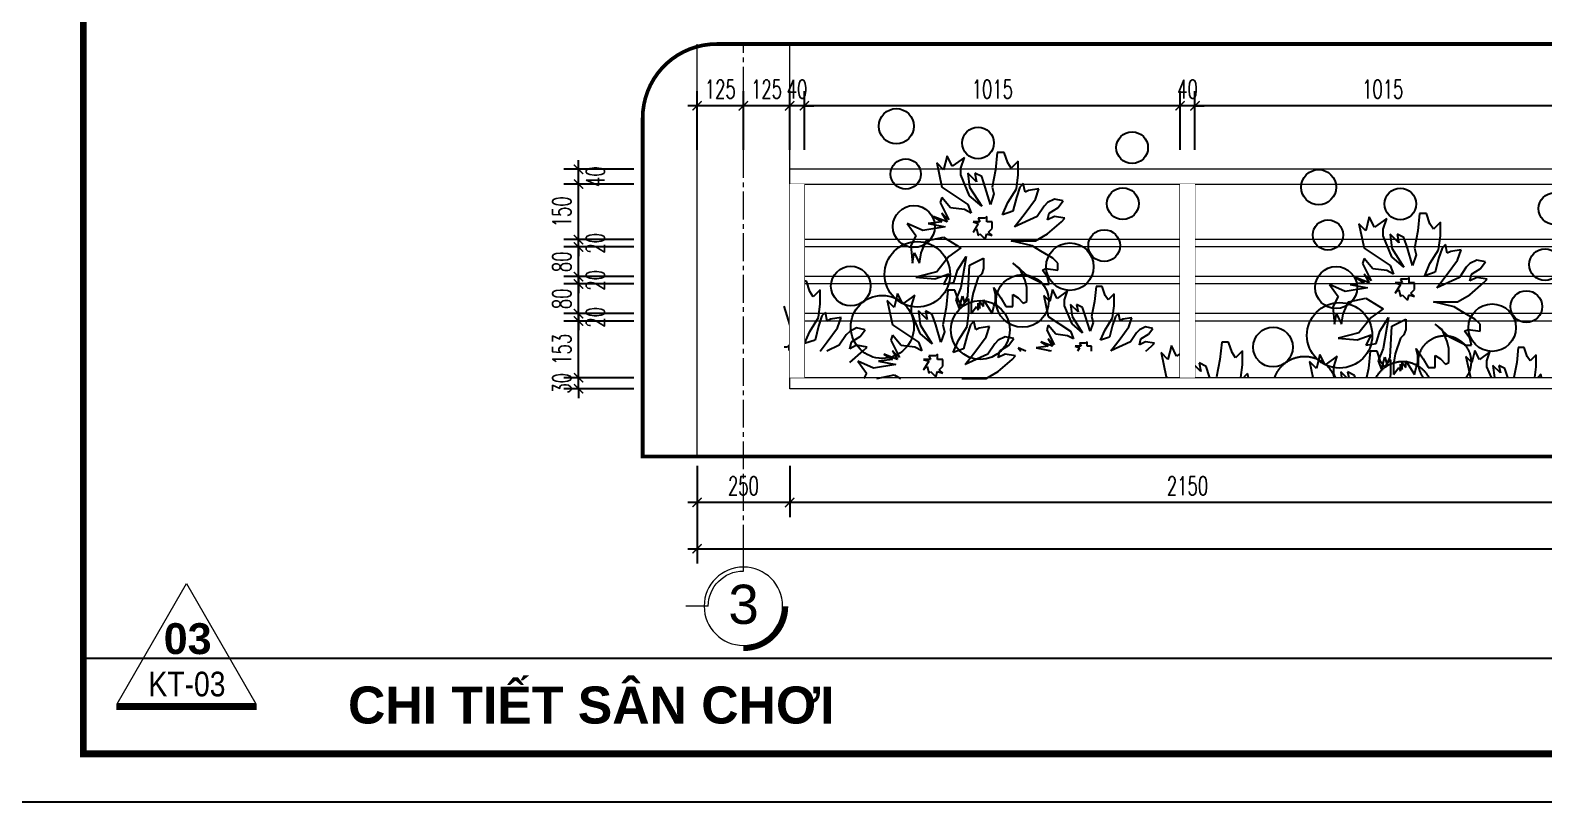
# Model space of a CAD drawing. Header units: millimetres. Extents: x -229618 to 2906, y -178063 to 96806.
# Drawn here: x -84284 to -80194, y -56426 to -54341 of the extents above; entities that cross this region are included whole.
import ezdxf
from ezdxf.enums import TextEntityAlignment as Align
from ezdxf.xclip import XClip

# ---------------------------------------------------------------- set-up
doc = ezdxf.new("R2010")
doc.units = ezdxf.units.MM
doc.header["$LTSCALE"] = 200
doc.header["$MEASUREMENT"] = 0
doc.header["$XCLIPFRAME"] = 0
doc.set_wipeout_variables(frame=1)
doc.header["$PDMODE"] = 3
doc.header["$PDSIZE"] = 50
doc.linetypes.add('CENTER2', pattern=[1.125, 0.75, -0.125, 0.125, -0.125])
doc.linetypes.add('DASHED2', pattern=[0.375, 0.25, -0.125])
doc.layers.get('0').update_dxf_attribs({"color": 95, "linetype": 'CONTINUOUS'})
doc.layers.get('DEFPOINTS').update_dxf_attribs({"linetype": 'CONTINUOUS'})
for name, color, linetype in [('CUA', 145, 'CONTINUOUS'), ('DIM', 251, 'CONTINUOUS'), ('KHUNGTEN', 7, 'CONTINUOUS'), ('NOITHAT', 99, 'CONTINUOUS'), ('TEXT', 33, 'CONTINUOUS')]:
    doc.layers.add(name, color=color, linetype=linetype)
for name, color, linetype, lineweight in [('hatch', 250, 'CONTINUOUS', 5), ('khuat', 8, 'DASHED2', 15), ('nho', 252, 'CONTINUOUS', 15), ('thay', 7, 'CONTINUOUS', 18), ('tim', 18, 'CENTER2', 9)]:
    doc.layers.add(name, color=color, linetype=linetype, lineweight=lineweight)
doc.layers.add('in', color=203, linetype='CONTINUOUS', lineweight=5, plot=False)
doc.styles.add('Aria H B iso', font='Vharialb_0.ttf')
doc.styles.add('Aria H iso', font='Vharial_0.ttf')
doc.styles.add('Arial N   H iso', font='Vharialn_0.ttf')
doc.styles.add('Scale', font='vnsimli.shx', dxfattribs={"width": 0.65, "bigfont": 'bigfont.shx'})
doc.dimstyles.new('Scale', dxfattribs={"dimscale": 75, "dimtxt": 2, "dimasz": 1, "dimexe": 1.6, "dimexo": 0, "dimgap": 0.8, "dimtad": 1, "dimdec": 0, "dimzin": 0, "dimdsep": 46, "dimtxsty": 'Scale', "dimblk": 'ARCHTICK', "dimcen": 0.1, "dimdle": 1, "dimclrd": 256, "dimclre": 256, "dimclrt": 3, "dimadec": 0, "dimazin": 0, "dimtfac": 1, "dimtdec": 0, "dimtix": 1, "dimtmove": 2, "dimatfit": 3, "dimldrblk": 'ARCHTICK', "dimfxl": 0, "dimtolj": 1, "dimtzin": 0, "dimarcsym": 0})

# ---------------------------------------------------------------- blocks, each defined once
blk = doc.blocks.new('KhungA3')
at = {"layer": 'DEFPOINTS', "color": 8}
blk.add_lwpolyline([(-3.74, 3.81), (416.31, 3.81), (416.31, 300.81), (-3.74, 300.81)], close=True, dxfattribs=at)
at = {"layer": 'KHUNGTEN', "color": 4, "const_width": 0.724}
blk.add_lwpolyline([(7.54, 8.99), (411.13, 8.99), (411.13, 295.64), (7.54, 295.64)], close=True, dxfattribs=at)
blk = doc.blocks.new('ct')
at = {"layer": 'thay', "ltscale": 600}
blk.add_line((8891, 0), (-8891, 0), dxfattribs=at)
blk.add_lwpolyline([(0, 15400), (14294, -9358), (-14294, -9358)], close=True, dxfattribs=at)
at = {"layer": 'thay', "color": 1, "ltscale": 600, "const_width": 1270}
blk.add_lwpolyline([(-14464, -9993), (14464, -9993)], dxfattribs=at)
at = {"layer": 'TEXT'}
for tag, height, style, p in [('01', 6350, 'Aria H B iso', (238, 862)), ('KT-00', 5080, 'Arial N   H iso', (96, -7856))]:
    blk.add_attdef(tag, text='', height=height, dxfattribs=dict(at, style=style)).set_placement(p, align=Align.CENTER)
blk = doc.blocks.new('lohoa')
at = {"layer": 'NOITHAT'}
for p, q in [((-7.7, 474.1), (-10, 450.7)), ((1.7, 474.1), (-7.7, 474.1)), ((6.4, 460), (1.7, 474.1)), ((-89.6, 460), (-82.6, 427.3)), ((-80.2, 450.7), (-89.6, 460)), ((-75.6, 469.4), (-80.2, 450.7)), ((-68.5, 455.4), (-75.6, 469.4)), ((-52.1, 467.1), (-68.5, 455.4)), ((-56.8, 453), (-52.1, 467.1)), ((-56.8, 443.6), (-56.8, 453)), ((-10, 450.7), (-14.7, 427.3)), ((11.1, 453), (6.4, 460)), ((20.4, 462.4), (11.1, 453)), ((20.4, 443.6), (20.4, 462.4)), ((-45.1, 415.6), (-56.8, 443.6)), ((-47.5, 446), (-45.1, 427.3)), ((-35.8, 434.3), (-47.5, 446)), ((-38.1, 446), (-35.8, 434.3)), ((-28.7, 441.3), (-38.1, 446)), ((-24.1, 427.3), (-28.7, 441.3)), ((18.1, 424.9), (20.4, 443.6)), ((27.4, 431.9), (22.8, 427.3)), ((29.8, 420.2), (27.4, 431.9)), ((-82.6, 413.2), (-84.9, 406.2)), ((-82.6, 427.3), (-47.5, 403.9)), ((-70.9, 399.2), (-82.6, 413.2)), ((-45.1, 427.3), (-28.7, 401.5)), ((-28.7, 401.5), (-45.1, 415.6)), ((-17, 403.9), (-24.1, 427.3)), ((-12.3, 417.9), (-17, 403.9)), ((-14.7, 427.3), (-12.3, 417.9)), ((6.4, 406.2), (18.1, 424.9)), ((18.1, 413.2), (13.4, 394.5)), ((22.8, 427.3), (18.1, 413.2)), ((34.5, 422.6), (29.8, 420.2)), ((29.8, 392.2), (43.8, 410.9)), ((48.5, 424.9), (34.5, 422.6)), ((43.8, 410.9), (48.5, 424.9)), ((69.6, 410.9), (60.2, 406.2)), ((81.3, 408.5), (69.6, 410.9)), ((-84.9, 406.2), (-73.2, 382.8)), ((-82.6, 392.2), (-75.6, 380.4)), ((-73.2, 382.8), (-82.6, 392.2)), ((-52.1, 396.8), (-70.9, 399.2)), ((-42.8, 392.2), (-52.1, 396.8)), ((-47.5, 403.9), (-42.8, 392.2)), ((-0.6, 389.8), (6.4, 406.2)), ((13.4, 394.5), (-0.6, 389.8)), ((15.7, 373.4), (29.8, 392.2)), ((55.5, 401.5), (46.2, 387.5)), ((60.2, 406.2), (55.5, 401.5)), ((60.2, 382.8), (62.6, 392.2)), ((62.6, 392.2), (74.3, 399.2)), ((74.3, 399.2), (81.3, 408.5)), ((-129.4, 378.1), (-117.7, 361.7)), ((-108.3, 368.7), (-129.4, 378.1)), ((-77.9, 373.4), (-108.3, 368.7)), ((-82.6, 380.4), (-101.3, 378.1)), ((-101.3, 378.1), (-77.9, 373.4)), ((-94.3, 387.5), (-82.6, 380.4)), ((-75.6, 380.4), (-94.3, 387.5)), ((-40.4, 380.4), (-33.4, 378.1)), ((-31.1, 380.4), (-40.4, 380.4)), ((-33.4, 378.1), (-40.4, 366.4)), ((-40.4, 366.4), (-35.8, 371.1)), ((-35.8, 371.1), (-33.4, 361.7)), ((-33.4, 385.1), (-31.1, 380.4)), ((-24.1, 385.1), (-33.4, 385.1)), ((-21.7, 387.5), (-24.1, 385.1)), ((-21.7, 380.4), (-21.7, 387.5)), ((-14.7, 380.4), (-21.7, 380.4)), ((-19.4, 366.4), (-14.7, 371.1)), ((-14.7, 371.1), (-14.7, 380.4)), ((46.2, 387.5), (15.7, 373.4)), ((69.6, 387.5), (60.2, 382.8)), ((60.2, 364.1), (78.9, 380.4)), ((83.6, 385.1), (69.6, 387.5)), ((78.9, 380.4), (83.6, 385.1)), ((-117.7, 361.7), (-124.7, 347.7)), ((-124.7, 347.7), (-122.4, 324.3)), ((-110.7, 338.3), (-103.6, 354.7)), ((-103.6, 354.7), (-80.2, 359.4)), ((-80.2, 359.4), (-56.8, 345.3)), ((-33.4, 361.7), (-31.1, 364.1)), ((-31.1, 364.1), (-24.1, 357)), ((-24.1, 357), (-21.7, 364.1)), ((-21.7, 364.1), (-14.7, 361.7)), ((-14.7, 361.7), (-19.4, 366.4)), ((11.1, 354.7), (22.8, 354.7)), ((39.2, 347.7), (11.1, 354.7)), ((22.8, 354.7), (43.8, 354.7)), ((50.9, 340.7), (39.2, 347.7)), ((43.8, 354.7), (60.2, 364.1)), ((-122.4, 324.3), (-120, 338.3)), ((-120, 338.3), (-113, 324.3)), ((-113, 324.3), (-110.7, 338.3)), ((-73.2, 333.6), (-89.6, 312.6)), ((-56.8, 345.3), (-73.2, 333.6)), ((-61.5, 314.9), (-49.8, 333.6)), ((-49.8, 333.6), (-56.8, 291.5)), ((-45.1, 321.9), (-26.4, 331.3)), ((-26.4, 331.3), (-26.4, 317.2)), ((67.2, 331.3), (50.9, 340.7)), ((74.3, 324.3), (67.2, 331.3)), ((-89.6, 312.6), (-117.7, 305.5)), ((-91.9, 303.2), (-73.2, 310.2)), ((-73.2, 310.2), (-80.2, 296.2)), ((-66.2, 298.5), (-61.5, 314.9)), ((-47.5, 279.8), (-45.1, 321.9)), ((-28.7, 310.2), (-33.4, 305.5)), ((-26.4, 317.2), (-28.7, 310.2)), ((13.4, 324.3), (32.1, 307.9)), ((22.8, 317.2), (13.4, 324.3)), ((29.8, 300.9), (22.8, 317.2)), ((32.1, 307.9), (55.5, 296.2)), ((53.2, 314.9), (57.9, 317.2)), ((60.2, 305.5), (53.2, 314.9)), ((57.9, 317.2), (74.3, 314.9)), ((74.3, 314.9), (74.3, 324.3)), ((-342.9, 295.4), (-347.6, 276.7)), ((-335.9, 281.4), (-342.9, 295.4)), ((-319.5, 293.1), (-335.9, 281.4)), ((-324.2, 279), (-319.5, 293.1)), ((-275, 300.1), (-277.3, 276.7)), ((-265.6, 300.1), (-275, 300.1)), ((-261, 286.1), (-265.6, 300.1)), ((-246.9, 288.4), (-256.3, 279)), ((-246.9, 269.7), (-246.9, 288.4)), ((-117.7, 305.5), (-91.9, 303.2)), ((-80.2, 296.2), (-66.2, 298.5)), ((-74.4, 288.1), (-76.7, 264.7)), ((-65, 288.1), (-74.4, 288.1)), ((-60.3, 274.1), (-65, 288.1)), ((-56.8, 291.5), (-63.8, 275.1)), ((-33.4, 305.5), (-40.4, 284.5)), ((-12.3, 291.5), (-3, 277.4)), ((-10, 282.1), (-12.3, 291.5)), ((32.1, 291.5), (29.8, 300.9)), ((32.1, 272.8), (32.1, 291.5)), ((55.5, 296.2), (62.6, 296.2)), ((62.6, 296.2), (60.2, 305.5)), ((67.1, 289), (63.1, 272.8)), ((73.2, 276.9), (67.1, 289)), ((87.3, 287), (73.2, 276.9)), ((83.3, 274.8), (87.3, 287)), ((125.7, 293), (123.7, 272.8)), ((133.8, 293), (125.7, 293)), ((137.9, 280.9), (133.8, 293)), ((-356.9, 286.1), (-349.9, 253.3)), ((-347.6, 276.7), (-356.9, 286.1)), ((-324.2, 269.7), (-324.2, 279)), ((-312.5, 241.6), (-324.2, 269.7)), ((-314.8, 272), (-312.5, 253.3)), ((-303.1, 260.3), (-314.8, 272)), ((-305.4, 272), (-303.1, 260.3)), ((-296.1, 267.3), (-305.4, 272)), ((-291.4, 253.3), (-296.1, 267.3)), ((-277.3, 276.7), (-282, 253.3)), ((-256.3, 279), (-261, 286.1)), ((-249.3, 250.9), (-246.9, 269.7)), ((-156.3, 274.1), (-149.3, 241.3)), ((-147, 264.7), (-156.3, 274.1)), ((-142.3, 283.4), (-147, 264.7)), ((-135.3, 269.4), (-142.3, 283.4)), ((-118.9, 281.1), (-135.3, 269.4)), ((-123.6, 267), (-118.9, 281.1)), ((-123.6, 257.7), (-123.6, 267)), ((-63.8, 275.1), (-59.2, 263.4)), ((-55.7, 267), (-60.3, 274.1)), ((-59.2, 263.4), (-54.5, 279.8)), ((-46.3, 276.4), (-55.7, 267)), ((-54.5, 279.8), (-52.1, 270.4)), ((-52.1, 270.4), (-47.5, 279.8)), ((-46.3, 257.7), (-46.3, 276.4)), ((-40.4, 284.5), (-42.8, 270.4)), ((-42.8, 270.4), (-42.8, 256.4)), ((-33.4, 270.4), (-31.1, 263.4)), ((-33.4, 261.1), (-33.4, 270.4)), ((-31.1, 272.8), (-26.4, 265.7)), ((-31.1, 263.4), (-31.1, 272.8)), ((-26.4, 275.1), (-14.7, 256.4)), ((-26.4, 265.7), (-26.4, 275.1)), ((-12.3, 265.7), (-10, 272.8)), ((-10, 272.8), (-10, 282.1)), ((-3, 277.4), (4, 265.7)), ((13.4, 282.1), (20.4, 277.4)), ((13.4, 268.1), (13.4, 282.1)), ((13.4, 265.7), (13.4, 268.1)), ((20.4, 277.4), (27.4, 270.4)), ((27.4, 270.4), (32.1, 272.8)), ((55, 280.9), (61.1, 252.6)), ((63.1, 272.8), (55, 280.9)), ((83.3, 266.8), (83.3, 274.8)), ((93.4, 242.5), (83.3, 266.8)), ((91.4, 268.8), (93.4, 252.6)), ((101.5, 258.7), (91.4, 268.8)), ((99.5, 268.8), (101.5, 258.7)), ((107.6, 264.7), (99.5, 268.8)), ((123.7, 272.8), (119.7, 252.6)), ((141.9, 274.8), (137.9, 280.9)), ((150, 282.9), (141.9, 274.8)), ((148, 250.6), (150, 266.8)), ((150, 266.8), (150, 282.9)), ((-349.9, 253.3), (-314.8, 229.9)), ((-312.5, 253.3), (-296.1, 227.5)), ((-284.4, 229.9), (-291.4, 253.3)), ((-282, 253.3), (-279.7, 243.9)), ((-261, 232.2), (-249.3, 250.9)), ((-244.6, 253.3), (-249.3, 239.2)), ((-239.9, 258), (-244.6, 253.3)), ((-237.5, 246.3), (-239.9, 258)), ((-232.9, 248.6), (-237.5, 246.3)), ((-218.8, 250.9), (-232.9, 248.6)), ((-223.5, 236.9), (-218.8, 250.9)), ((-111.8, 229.6), (-123.6, 257.7)), ((-114.2, 260), (-111.8, 241.3)), ((-102.5, 248.3), (-114.2, 260)), ((-104.8, 260), (-102.5, 248.3)), ((-95.5, 255.3), (-104.8, 260)), ((-90.8, 241.3), (-95.5, 255.3)), ((-76.7, 264.7), (-81.4, 241.3)), ((-48.6, 239), (-46.3, 257.7)), ((-39.3, 246), (-44, 241.3)), ((-42.8, 256.4), (-35.8, 265.7)), ((-36.9, 234.3), (-39.3, 246)), ((-35.8, 265.7), (-33.4, 261.1)), ((-14.7, 256.4), (-12.3, 265.7)), ((4, 265.7), (13.4, 265.7)), ((61.1, 252.6), (91.4, 232.4)), ((93.4, 252.6), (107.6, 230.4)), ((111.6, 252.6), (107.6, 264.7)), ((117.7, 232.4), (111.6, 252.6)), ((119.7, 252.6), (121.7, 244.5)), ((137.9, 234.4), (148, 250.6)), ((152, 252.6), (148, 240.5)), ((156.1, 256.7), (152, 252.6)), ((158.1, 246.5), (156.1, 256.7)), ((162.1, 248.6), (158.1, 246.5)), ((174.2, 250.6), (162.1, 248.6)), ((170.2, 238.5), (174.2, 250.6)), ((-349.9, 239.2), (-352.3, 232.2)), ((-352.3, 232.2), (-340.5, 208.8)), ((-338.2, 225.2), (-349.9, 239.2)), ((-319.5, 222.8), (-338.2, 225.2)), ((-314.8, 229.9), (-310.1, 218.2)), ((-296.1, 227.5), (-312.5, 241.6)), ((-279.7, 243.9), (-284.4, 229.9)), ((-268, 215.8), (-261, 232.2)), ((-249.3, 239.2), (-253.9, 220.5)), ((-237.5, 218.2), (-223.5, 236.9)), ((-211.8, 227.5), (-221.2, 213.5)), ((-207.1, 232.2), (-211.8, 227.5)), ((-197.8, 236.9), (-207.1, 232.2)), ((-204.8, 218.2), (-193.1, 225.2)), ((-186, 234.6), (-197.8, 236.9)), ((-193.1, 225.2), (-186, 234.6)), ((-149.3, 227.2), (-151.6, 220.2)), ((-149.3, 241.3), (-114.2, 217.9)), ((-137.6, 213.2), (-149.3, 227.2)), ((-111.8, 241.3), (-95.5, 215.5)), ((-95.5, 215.5), (-111.8, 229.6)), ((-83.8, 217.9), (-90.8, 241.3)), ((-79.1, 231.9), (-83.8, 217.9)), ((-81.4, 241.3), (-79.1, 231.9)), ((-60.3, 220.2), (-48.6, 239)), ((-48.6, 227.2), (-53.3, 208.5)), ((-44, 241.3), (-48.6, 227.2)), ((-32.3, 236.6), (-36.9, 234.3)), ((-18.2, 239), (-32.3, 236.6)), ((-22.9, 224.9), (-18.2, 239)), ((61.1, 240.5), (59.1, 234.4)), ((59.1, 234.4), (69.2, 214.2)), ((71.2, 228.4), (61.1, 240.5)), ((87.3, 226.3), (71.2, 228.4)), ((95.4, 222.3), (87.3, 226.3)), ((91.4, 232.4), (95.4, 222.3)), ((107.6, 230.4), (93.4, 242.5)), ((121.7, 244.5), (117.7, 232.4)), ((131.8, 220.3), (137.9, 234.4)), ((148, 240.5), (143.9, 224.3)), ((158.1, 222.3), (170.2, 238.5)), ((180.3, 230.4), (172.2, 218.3)), ((184.3, 234.4), (180.3, 230.4)), ((192.4, 238.5), (184.3, 234.4)), ((186.4, 222.3), (196.5, 228.4)), ((202.5, 236.4), (192.4, 238.5)), ((196.5, 228.4), (202.5, 236.4)), ((-361.6, 213.5), (-349.9, 206.5)), ((-342.9, 206.5), (-361.6, 213.5)), ((-349.9, 206.5), (-356.3, 205.7)), ((-349.9, 218.2), (-342.9, 206.5)), ((-340.5, 208.8), (-349.9, 218.2)), ((-310.1, 218.2), (-319.5, 222.8)), ((-307.8, 206.5), (-305.4, 205.7)), ((-298.4, 206.5), (-307.8, 206.5)), ((-300.8, 211.1), (-298.4, 206.5)), ((-291.4, 211.1), (-300.8, 211.1)), ((-289, 213.5), (-291.4, 211.1)), ((-289, 206.5), (-289, 213.5)), ((-282, 206.5), (-289, 206.5)), ((-282, 205.7), (-282, 206.5)), ((-253.9, 220.5), (-268, 215.8)), ((-246.9, 205.7), (-237.5, 218.2)), ((-221.2, 213.5), (-238.1, 205.7)), ((-207.1, 208.8), (-204.8, 218.2)), ((-197.8, 213.5), (-207.1, 208.8)), ((-207.1, 190.1), (-188.4, 206.5)), ((-183.7, 211.1), (-197.8, 213.5)), ((-188.4, 206.5), (-183.7, 211.1)), ((-151.6, 220.2), (-139.9, 196.8)), ((-149.3, 206.2), (-142.3, 194.5)), ((-139.9, 196.8), (-149.3, 206.2)), ((-118.9, 210.9), (-137.6, 213.2)), ((-109.5, 206.2), (-118.9, 210.9)), ((-114.2, 217.9), (-109.5, 206.2)), ((-67.4, 203.8), (-60.3, 220.2)), ((-53.3, 208.5), (-67.4, 203.8)), ((-51, 187.5), (-36.9, 206.2)), ((-36.9, 206.2), (-22.9, 224.9)), ((-11.2, 215.5), (-20.6, 201.5)), ((-6.5, 220.2), (-11.2, 215.5)), ((2.9, 224.9), (-6.5, 220.2)), ((-6.5, 196.8), (-4.2, 206.2)), ((-4.2, 206.2), (7.5, 213.2)), ((14.6, 222.6), (2.9, 224.9)), ((7.5, 213.2), (14.6, 222.6)), ((20.7, 210.2), (23.9, 205.7)), ((30.8, 205.7), (20.7, 210.2)), ((61.1, 212.2), (44.9, 210.2)), ((44.9, 210.2), (65.1, 206.1)), ((51, 218.3), (61.1, 212.2)), ((67.1, 212.2), (51, 218.3)), ((61.1, 222.3), (67.1, 212.2)), ((69.2, 214.2), (61.1, 222.3)), ((65.1, 206.1), (62.1, 205.7)), ((97.5, 212.2), (103.5, 210.2)), ((105.5, 212.2), (97.5, 212.2)), ((103.5, 210.2), (100.8, 205.7)), ((103.5, 216.2), (105.5, 212.2)), ((111.6, 216.2), (103.5, 216.2)), ((113.6, 218.3), (111.6, 216.2)), ((113.6, 212.2), (113.6, 218.3)), ((119.7, 212.2), (113.6, 212.2)), ((119.7, 205.7), (119.7, 212.2)), ((143.9, 224.3), (131.8, 220.3)), ((145.9, 206.1), (158.1, 222.3)), ((172.2, 218.3), (145.9, 206.1)), ((184.3, 214.2), (186.4, 222.3)), ((192.4, 218.3), (184.3, 214.2)), ((204.6, 216.2), (192.4, 218.3)), ((193, 205.7), (200.5, 212.2)), ((200.5, 212.2), (204.6, 216.2)), ((-196.1, 192.1), (-184.4, 175.7)), ((-175.1, 182.8), (-196.1, 192.1)), ((-144.6, 187.5), (-175.1, 182.8)), ((-149.3, 194.5), (-168, 192.1)), ((-168, 192.1), (-144.6, 187.5)), ((-161, 201.5), (-149.3, 194.5)), ((-142.3, 194.5), (-161, 201.5)), ((-107.2, 194.5), (-100.1, 192.1)), ((-97.8, 194.5), (-107.2, 194.5)), ((-100.1, 192.1), (-107.2, 180.4)), ((-107.2, 180.4), (-102.5, 185.1)), ((-102.5, 185.1), (-100.1, 175.7)), ((-100.1, 199.2), (-97.8, 194.5)), ((-90.8, 199.2), (-100.1, 199.2)), ((-88.4, 201.5), (-90.8, 199.2)), ((-88.4, 194.5), (-88.4, 201.5)), ((-81.4, 194.5), (-88.4, 194.5)), ((-86.1, 180.4), (-81.4, 185.1)), ((-81.4, 185.1), (-81.4, 194.5)), ((-20.6, 201.5), (-51, 187.5)), ((2.9, 201.5), (-6.5, 196.8)), ((-6.5, 178.1), (12.2, 194.5)), ((16.9, 199.2), (2.9, 201.5)), ((12.2, 194.5), (16.9, 199.2)), ((-184.4, 175.7), (-191.4, 161.7)), ((-177.4, 152.3), (-170.4, 168.7)), ((-170.4, 168.7), (-147, 173.4)), ((-147, 173.4), (-123.6, 159.4)), ((-100.1, 175.7), (-97.8, 178.1)), ((-97.8, 178.1), (-90.8, 171.1)), ((-90.8, 171.1), (-88.4, 178.1)), ((-88.4, 178.1), (-81.4, 175.7)), ((-81.4, 175.7), (-86.1, 180.4)), ((-55.7, 168.7), (-44, 168.7)), ((-27.6, 161.7), (-55.7, 168.7)), ((-44, 168.7), (-22.9, 168.7)), ((-22.9, 168.7), (-6.5, 178.1)), ((-191.4, 161.7), (-189.1, 138.3)), ((-189.1, 138.3), (-186.8, 152.3)), ((-186.8, 152.3), (-179.7, 138.3)), ((-179.7, 138.3), (-177.4, 152.3)), ((-139.9, 147.7), (-156.3, 126.6)), ((-123.6, 159.4), (-139.9, 147.7)), ((-128.2, 128.9), (-116.5, 147.7)), ((-116.5, 147.7), (-123.6, 105.5)), ((-111.8, 136), (-93.1, 145.3)), ((-93.1, 145.3), (-93.1, 131.3)), ((-15.9, 154.7), (-27.6, 161.7)), ((0.5, 145.3), (-15.9, 154.7)), ((7.5, 138.3), (0.5, 145.3)), ((-156.3, 126.6), (-184.4, 119.6)), ((-158.7, 117.2), (-139.9, 124.2)), ((-139.9, 124.2), (-147, 110.2)), ((-132.9, 112.5), (-128.2, 128.9)), ((-114.2, 93.8), (-111.8, 136)), ((-95.5, 124.2), (-100.1, 119.6)), ((-93.1, 131.3), (-95.5, 124.2)), ((-53.3, 138.3), (-34.6, 121.9)), ((-44, 131.3), (-53.3, 138.3)), ((-36.9, 114.9), (-44, 131.3)), ((-13.5, 128.9), (-8.8, 131.3)), ((-6.5, 119.6), (-13.5, 128.9)), ((-8.8, 131.3), (7.5, 128.9)), ((7.5, 128.9), (7.5, 138.3)), ((-184.4, 119.6), (-158.7, 117.2)), ((-147, 110.2), (-132.9, 112.5)), ((-123.6, 105.5), (-130.6, 89.1)), ((-100.1, 119.6), (-107.2, 98.5)), ((-79.1, 105.5), (-69.7, 91.5)), ((-76.7, 96.2), (-79.1, 105.5)), ((-34.6, 105.5), (-36.9, 114.9)), ((-34.6, 121.9), (-11.2, 110.2)), ((-34.6, 86.8), (-34.6, 105.5)), ((-11.2, 110.2), (-4.2, 110.2)), ((-4.2, 110.2), (-6.5, 119.6)), ((-130.6, 89.1), (-125.9, 77.4)), ((-125.9, 77.4), (-121.2, 93.8)), ((-121.2, 93.8), (-118.9, 84.5)), ((-118.9, 84.5), (-114.2, 93.8)), ((-107.2, 98.5), (-109.5, 84.5)), ((-109.5, 84.5), (-109.5, 70.4)), ((-100.1, 84.5), (-97.8, 77.4)), ((-100.1, 75.1), (-100.1, 84.5)), ((-97.8, 86.8), (-93.1, 79.8)), ((-97.8, 77.4), (-97.8, 86.8)), ((-93.1, 89.1), (-81.4, 70.4)), ((-93.1, 79.8), (-93.1, 89.1)), ((-79.1, 79.8), (-76.7, 86.8)), ((-76.7, 86.8), (-76.7, 96.2)), ((-69.7, 91.5), (-62.7, 79.8)), ((-53.3, 96.2), (-46.3, 91.5)), ((-53.3, 82.1), (-53.3, 96.2)), ((-53.3, 79.8), (-53.3, 82.1)), ((-46.3, 91.5), (-39.3, 84.5)), ((-39.3, 84.5), (-34.6, 86.8)), ((-109.5, 70.4), (-102.5, 79.8)), ((-102.5, 79.8), (-100.1, 75.1)), ((-81.4, 70.4), (-79.1, 79.8)), ((-62.7, 79.8), (-53.3, 79.8))]:
    blk.add_line(p, q, dxfattribs=at)
for centre, radius in [((-144.1, 509.5), 23.7), ((-33.6, 486.8), 21.4), ((174.5, 480.5), 21.4), ((-131.4, 444.9), 20.5), ((161.9, 404.9), 21.4), ((-120.4, 373.9), 28.4), ((136.7, 348.2), 21.4), ((-115.7, 309.3), 44.2), ((90.4, 319.7), 32.1), ((-205.6, 293.5), 26.8), ((26.3, 273.4), 35.6), ((-163, 238.3), 42.6), ((-30.7, 234.3), 39.8)]:
    blk.add_circle(centre, radius, dxfattribs=at)
blk = doc.blocks.new('*U2625')
at = {"layer": 'thay', "ltscale": 600}
for p, q in [((0, 20), (0, 361)), ((534, -513), (874, -513))]:
    blk.add_line(p, q, dxfattribs=at)
at = {"layer": 'thay', "ltscale": 600, "const_width": 85.2}
blk.add_lwpolyline([(-639, -513, 0.414214), (0, -1152, 0.414214)], format="xyb", dxfattribs=at)
at = {"layer": 'thay', "ltscale": 600}
blk.add_circle((0, -513), 596, dxfattribs=at)
blk.add_arc((0, -513), 534, 0, 90, dxfattribs=at)
at = {"layer": 'TEXT', "linetype": 'Continuous', "style": 'Aria H iso'}
blk.add_attdef('A', text='', height=596, dxfattribs=at).set_placement((0, -781), align=Align.CENTER)
blk = doc.blocks.new('_ArchTick')
at = {"color": 0, "linetype": 'ByBlock', "const_width": 0.15}
blk.add_lwpolyline([(-0.5, -0.5), (0.5, 0.5)], dxfattribs=at)
blk = doc.blocks.new('*D2630')
at = {"layer": 'DEFPOINTS', "color": 0}
for p in [(-81136.9, -54545.3), (-81136.9, -54664.4), (-80121.9, -54664.4)]:
    blk.add_point(p, dxfattribs=at)
at = {"layer": 'DIM', "lineweight": -2}
for p, q in [((-81136.9, -54664.4), (-81136.9, -54505.3)), ((-80121.9, -54664.4), (-80121.9, -54505.3)), ((-80096.9, -54545.3), (-81161.9, -54545.3))]:
    blk.add_line(p, q, dxfattribs=at)
at = {"layer": 'DIM', "lineweight": -2, "xscale": 25, "yscale": 25, "zscale": 25, "rotation": 180}
blk.add_blockref('_ArchTick', (-81136.9, -54545.3), dxfattribs=at)
at = {"layer": 'DIM', "lineweight": -2, "xscale": 25, "yscale": 25, "zscale": 25}
blk.add_blockref('_ArchTick', (-80121.9, -54545.3), dxfattribs=at)
at = {"layer": 'DIM', "color": 3, "insert": (-80629.4, -54500.3), "char_height": 50, "attachment_point": 5, "style": 'Scale'}
blk.add_mtext('\\A1;1015', dxfattribs=at)
blk = doc.blocks.new('*D2631')
at = {"layer": 'DEFPOINTS', "color": 0}
for p in [(-81176.9, -54545.3), (-81176.9, -54664.4), (-81136.9, -54664.4)]:
    blk.add_point(p, dxfattribs=at)
at = {"layer": 'DIM', "lineweight": -2}
for p, q in [((-81176.9, -54664.4), (-81176.9, -54505.3)), ((-81136.9, -54664.4), (-81136.9, -54505.3)), ((-81176.9, -54545.3), (-81201.9, -54545.3)), ((-81136.9, -54545.3), (-81176.9, -54545.3)), ((-81136.9, -54545.3), (-81111.9, -54545.3))]:
    blk.add_line(p, q, dxfattribs=at)
at = {"layer": 'DIM', "lineweight": -2, "xscale": 25, "yscale": 25, "zscale": 25}
blk.add_blockref('_ArchTick', (-81176.9, -54545.3), dxfattribs=at)
at = {"layer": 'DIM', "lineweight": -2, "xscale": 25, "yscale": 25, "zscale": 25, "rotation": 180}
blk.add_blockref('_ArchTick', (-81136.9, -54545.3), dxfattribs=at)
at = {"layer": 'DIM', "color": 3, "insert": (-81156.9, -54500.3), "char_height": 50, "attachment_point": 5, "style": 'Scale'}
blk.add_mtext('\\A1;40', dxfattribs=at)
blk = doc.blocks.new('*D2632')
at = {"layer": 'DEFPOINTS', "color": 0}
for p in [(-82191.9, -54545.3), (-82191.9, -54664.4), (-81176.9, -54664.4)]:
    blk.add_point(p, dxfattribs=at)
at = {"layer": 'DIM', "lineweight": -2}
for p, q in [((-82191.9, -54664.4), (-82191.9, -54505.3)), ((-81176.9, -54664.4), (-81176.9, -54505.3)), ((-81151.9, -54545.3), (-82216.9, -54545.3))]:
    blk.add_line(p, q, dxfattribs=at)
at = {"layer": 'DIM', "lineweight": -2, "xscale": 25, "yscale": 25, "zscale": 25, "rotation": 180}
blk.add_blockref('_ArchTick', (-82191.9, -54545.3), dxfattribs=at)
at = {"layer": 'DIM', "lineweight": -2, "xscale": 25, "yscale": 25, "zscale": 25}
blk.add_blockref('_ArchTick', (-81176.9, -54545.3), dxfattribs=at)
at = {"layer": 'DIM', "color": 3, "insert": (-81684.4, -54500.3), "char_height": 50, "attachment_point": 5, "style": 'Scale'}
blk.add_mtext('\\A1;1015', dxfattribs=at)
blk = doc.blocks.new('*D2633')
at = {"layer": 'DEFPOINTS', "color": 0}
for p in [(-82231.9, -54545.3), (-82231.9, -54664.4), (-82191.9, -54664.4)]:
    blk.add_point(p, dxfattribs=at)
at = {"layer": 'DIM', "lineweight": -2}
for p, q in [((-82231.9, -54664.4), (-82231.9, -54505.3)), ((-82191.9, -54664.4), (-82191.9, -54505.3)), ((-82231.9, -54545.3), (-82256.9, -54545.3)), ((-82191.9, -54545.3), (-82231.9, -54545.3)), ((-82191.9, -54545.3), (-82166.9, -54545.3))]:
    blk.add_line(p, q, dxfattribs=at)
at = {"layer": 'DIM', "lineweight": -2, "xscale": 25, "yscale": 25, "zscale": 25}
blk.add_blockref('_ArchTick', (-82231.9, -54545.3), dxfattribs=at)
at = {"layer": 'DIM', "lineweight": -2, "xscale": 25, "yscale": 25, "zscale": 25, "rotation": 180}
blk.add_blockref('_ArchTick', (-82191.9, -54545.3), dxfattribs=at)
at = {"layer": 'DIM', "color": 3, "insert": (-82211.9, -54500.3), "char_height": 50, "attachment_point": 5, "style": 'Scale'}
blk.add_mtext('\\A1;40', dxfattribs=at)
blk = doc.blocks.new('*D2634')
at = {"layer": 'DEFPOINTS', "color": 0}
for p in [(-82356.9, -54545.3), (-82356.9, -54664.4), (-82231.9, -54664.4)]:
    blk.add_point(p, dxfattribs=at)
at = {"layer": 'DIM', "lineweight": -2}
for p, q in [((-82356.9, -54664.4), (-82356.9, -54505.3)), ((-82231.9, -54664.4), (-82231.9, -54505.3)), ((-82206.9, -54545.3), (-82381.9, -54545.3))]:
    blk.add_line(p, q, dxfattribs=at)
at = {"layer": 'DIM', "lineweight": -2, "xscale": 25, "yscale": 25, "zscale": 25, "rotation": 180}
blk.add_blockref('_ArchTick', (-82356.9, -54545.3), dxfattribs=at)
at = {"layer": 'DIM', "lineweight": -2, "xscale": 25, "yscale": 25, "zscale": 25}
blk.add_blockref('_ArchTick', (-82231.9, -54545.3), dxfattribs=at)
at = {"layer": 'DIM', "color": 3, "insert": (-82294.4, -54500.3), "char_height": 50, "attachment_point": 5, "style": 'Scale'}
blk.add_mtext('\\A1;125', dxfattribs=at)
blk = doc.blocks.new('*D2635')
at = {"layer": 'DEFPOINTS', "color": 0}
for p in [(-82481.9, -54545.3), (-82481.9, -54664.4), (-82356.9, -54664.4)]:
    blk.add_point(p, dxfattribs=at)
at = {"layer": 'DIM', "lineweight": -2}
for p, q in [((-82481.9, -54664.4), (-82481.9, -54505.3)), ((-82356.9, -54664.4), (-82356.9, -54505.3)), ((-82331.9, -54545.3), (-82506.9, -54545.3))]:
    blk.add_line(p, q, dxfattribs=at)
at = {"layer": 'DIM', "lineweight": -2, "xscale": 25, "yscale": 25, "zscale": 25, "rotation": 180}
blk.add_blockref('_ArchTick', (-82481.9, -54545.3), dxfattribs=at)
at = {"layer": 'DIM', "lineweight": -2, "xscale": 25, "yscale": 25, "zscale": 25}
blk.add_blockref('_ArchTick', (-82356.9, -54545.3), dxfattribs=at)
at = {"layer": 'DIM', "color": 3, "insert": (-82419.4, -54500.3), "char_height": 50, "attachment_point": 5, "style": 'Scale'}
blk.add_mtext('\\A1;125', dxfattribs=at)
blk = doc.blocks.new('*D2639')
at = {"layer": 'DEFPOINTS', "color": 0}
for p in [(-82231.9, -55517.7), (-80081.9, -55517.7), (-82231.9, -55617)]:
    blk.add_point(p, dxfattribs=at)
at = {"layer": 'DIM', "lineweight": -2}
for p, q in [((-82231.9, -55517.7), (-82231.9, -55657)), ((-80081.9, -55517.7), (-80081.9, -55657)), ((-80056.9, -55617), (-82256.9, -55617))]:
    blk.add_line(p, q, dxfattribs=at)
at = {"layer": 'DIM', "lineweight": -2, "xscale": 25, "yscale": 25, "zscale": 25, "rotation": 180}
blk.add_blockref('_ArchTick', (-82231.9, -55617), dxfattribs=at)
at = {"layer": 'DIM', "lineweight": -2, "xscale": 25, "yscale": 25, "zscale": 25}
blk.add_blockref('_ArchTick', (-80081.9, -55617), dxfattribs=at)
at = {"layer": 'DIM', "color": 3, "insert": (-81156.9, -55572), "char_height": 50, "attachment_point": 5, "style": 'Scale'}
blk.add_mtext('\\A1;2150', dxfattribs=at)
blk = doc.blocks.new('*D2640')
at = {"layer": 'DEFPOINTS', "color": 0}
for p in [(-82481.9, -55517.7), (-82231.9, -55517.7), (-82481.9, -55617)]:
    blk.add_point(p, dxfattribs=at)
at = {"layer": 'DIM', "lineweight": -2}
for p, q in [((-82481.9, -55517.7), (-82481.9, -55657)), ((-82231.9, -55517.7), (-82231.9, -55657)), ((-82206.9, -55617), (-82506.9, -55617))]:
    blk.add_line(p, q, dxfattribs=at)
at = {"layer": 'DIM', "lineweight": -2, "xscale": 25, "yscale": 25, "zscale": 25, "rotation": 180}
blk.add_blockref('_ArchTick', (-82481.9, -55617), dxfattribs=at)
at = {"layer": 'DIM', "lineweight": -2, "xscale": 25, "yscale": 25, "zscale": 25}
blk.add_blockref('_ArchTick', (-82231.9, -55617), dxfattribs=at)
at = {"layer": 'DIM', "color": 3, "insert": (-82356.9, -55572), "char_height": 50, "attachment_point": 5, "style": 'Scale'}
blk.add_mtext('\\A1;250', dxfattribs=at)
blk = doc.blocks.new('*D2641')
at = {"layer": 'DEFPOINTS', "color": 0}
for p in [(-82481.9, -55517.7), (-75931.9, -55517.7), (-75931.9, -55742)]:
    blk.add_point(p, dxfattribs=at)
at = {"layer": 'DIM', "lineweight": -2}
for p, q in [((-82481.9, -55517.7), (-82481.9, -55782)), ((-75931.9, -55517.7), (-75931.9, -55782)), ((-82506.9, -55742), (-75906.9, -55742))]:
    blk.add_line(p, q, dxfattribs=at)
at = {"layer": 'DIM', "lineweight": -2, "xscale": 25, "yscale": 25, "zscale": 25, "rotation": 180}
blk.add_blockref('_ArchTick', (-82481.9, -55742), dxfattribs=at)
at = {"layer": 'DIM', "lineweight": -2, "xscale": 25, "yscale": 25, "zscale": 25}
blk.add_blockref('_ArchTick', (-75931.9, -55742), dxfattribs=at)
at = {"layer": 'DIM', "color": 3, "insert": (-79206.9, -55697), "char_height": 50, "attachment_point": 5, "style": 'Scale'}
blk.add_mtext('\\A1;6550', dxfattribs=at)
blk = doc.blocks.new('*D2642')
at = {"layer": 'DEFPOINTS', "color": 0}
for p in [(-82802.3, -55279.9), (-82653.2, -55279.9), (-82653.2, -55309.9)]:
    blk.add_point(p, dxfattribs=at)
at = {"layer": 'DIM', "lineweight": -2}
for p, q in [((-82653.2, -55279.9), (-82842.3, -55279.9)), ((-82802.3, -55279.9), (-82802.3, -55254.9)), ((-82802.3, -55309.9), (-82802.3, -55279.9)), ((-82653.2, -55309.9), (-82842.3, -55309.9)), ((-82802.3, -55309.9), (-82802.3, -55334.9))]:
    blk.add_line(p, q, dxfattribs=at)
at = {"layer": 'DIM', "lineweight": -2, "xscale": 25, "yscale": 25, "zscale": 25}
for p, rotation in [((-82802.3, -55279.9), 270), ((-82802.3, -55309.9), 90)]:
    blk.add_blockref('_ArchTick', p, dxfattribs=dict(at, rotation=rotation))
at = {"layer": 'DIM', "color": 3, "insert": (-82847.3, -55294.9), "char_height": 50, "attachment_point": 5, "rotation": 90, "style": 'Scale'}
blk.add_mtext('\\A1;30', dxfattribs=at)
blk = doc.blocks.new('*D2643')
at = {"layer": 'DEFPOINTS', "color": 0}
for p in [(-82802.3, -55126.7), (-82653.2, -55126.7), (-82653.2, -55279.9)]:
    blk.add_point(p, dxfattribs=at)
at = {"layer": 'DIM', "lineweight": -2}
for p, q in [((-82802.3, -55304.9), (-82802.3, -55101.7)), ((-82653.2, -55126.7), (-82842.3, -55126.7)), ((-82653.2, -55279.9), (-82842.3, -55279.9))]:
    blk.add_line(p, q, dxfattribs=at)
at = {"layer": 'DIM', "lineweight": -2, "xscale": 25, "yscale": 25, "zscale": 25}
for p, rotation in [((-82802.3, -55126.7), 90), ((-82802.3, -55279.9), 270)]:
    blk.add_blockref('_ArchTick', p, dxfattribs=dict(at, rotation=rotation))
at = {"layer": 'DIM', "color": 3, "insert": (-82847.3, -55203.3), "char_height": 50, "attachment_point": 5, "rotation": 90, "style": 'Scale'}
blk.add_mtext('\\A1;153', dxfattribs=at)
blk = doc.blocks.new('*D2644')
at = {"layer": 'DEFPOINTS', "color": 0}
for p in [(-82802.3, -55106.7), (-82653.2, -55106.7), (-82653.2, -55126.7)]:
    blk.add_point(p, dxfattribs=at)
at = {"layer": 'DIM', "lineweight": -2}
for p, q in [((-82802.3, -55106.7), (-82802.3, -55081.7)), ((-82653.2, -55106.7), (-82842.3, -55106.7)), ((-82802.3, -55126.7), (-82802.3, -55106.7)), ((-82653.2, -55126.7), (-82842.3, -55126.7)), ((-82802.3, -55126.7), (-82802.3, -55151.7))]:
    blk.add_line(p, q, dxfattribs=at)
at = {"layer": 'DIM', "lineweight": -2, "xscale": 25, "yscale": 25, "zscale": 25}
for p, rotation in [((-82802.3, -55106.7), 270), ((-82802.3, -55126.7), 90)]:
    blk.add_blockref('_ArchTick', p, dxfattribs=dict(at, rotation=rotation))
at = {"layer": 'DIM', "color": 3, "insert": (-82756.8, -55116.7), "char_height": 50, "attachment_point": 5, "rotation": 90, "style": 'Scale'}
blk.add_mtext('\\A1;20', dxfattribs=at)
blk = doc.blocks.new('*D2645')
at = {"layer": 'DEFPOINTS', "color": 0}
for p in [(-82802.3, -55026.7), (-82653.2, -55026.7), (-82653.2, -55106.7)]:
    blk.add_point(p, dxfattribs=at)
at = {"layer": 'DIM', "lineweight": -2}
for p, q in [((-82653.2, -55026.7), (-82842.3, -55026.7)), ((-82802.3, -55026.7), (-82802.3, -55001.7)), ((-82802.3, -55106.7), (-82802.3, -55026.7)), ((-82653.2, -55106.7), (-82842.3, -55106.7)), ((-82802.3, -55106.7), (-82802.3, -55131.7))]:
    blk.add_line(p, q, dxfattribs=at)
at = {"layer": 'DIM', "lineweight": -2, "xscale": 25, "yscale": 25, "zscale": 25}
for p, rotation in [((-82802.3, -55026.7), 270), ((-82802.3, -55106.7), 90)]:
    blk.add_blockref('_ArchTick', p, dxfattribs=dict(at, rotation=rotation))
at = {"layer": 'DIM', "color": 3, "insert": (-82847.3, -55066.7), "char_height": 50, "attachment_point": 5, "rotation": 90, "style": 'Scale'}
blk.add_mtext('\\A1;80', dxfattribs=at)
blk = doc.blocks.new('*D2646')
at = {"layer": 'DEFPOINTS', "color": 0}
for p in [(-82802.3, -55006.7), (-82653.2, -55006.7), (-82653.2, -55026.7)]:
    blk.add_point(p, dxfattribs=at)
at = {"layer": 'DIM', "lineweight": -2}
for p, q in [((-82802.3, -55006.7), (-82802.3, -54981.7)), ((-82653.2, -55006.7), (-82842.3, -55006.7)), ((-82653.2, -55026.7), (-82842.3, -55026.7)), ((-82802.3, -55026.7), (-82802.3, -55006.7)), ((-82802.3, -55026.7), (-82802.3, -55051.7))]:
    blk.add_line(p, q, dxfattribs=at)
at = {"layer": 'DIM', "lineweight": -2, "xscale": 25, "yscale": 25, "zscale": 25}
for p, rotation in [((-82802.3, -55006.7), 270), ((-82802.3, -55026.7), 90)]:
    blk.add_blockref('_ArchTick', p, dxfattribs=dict(at, rotation=rotation))
at = {"layer": 'DIM', "color": 3, "insert": (-82756.8, -55016.7), "char_height": 50, "attachment_point": 5, "rotation": 90, "style": 'Scale'}
blk.add_mtext('\\A1;20', dxfattribs=at)
blk = doc.blocks.new('*D2647')
at = {"layer": 'DEFPOINTS', "color": 0}
for p in [(-82802.3, -54926.7), (-82653.2, -54926.7), (-82653.2, -55006.7)]:
    blk.add_point(p, dxfattribs=at)
at = {"layer": 'DIM', "lineweight": -2}
for p, q in [((-82802.3, -54926.7), (-82802.3, -54901.7)), ((-82653.2, -54926.7), (-82842.3, -54926.7)), ((-82802.3, -55006.7), (-82802.3, -54926.7)), ((-82653.2, -55006.7), (-82842.3, -55006.7)), ((-82802.3, -55006.7), (-82802.3, -55031.7))]:
    blk.add_line(p, q, dxfattribs=at)
at = {"layer": 'DIM', "lineweight": -2, "xscale": 25, "yscale": 25, "zscale": 25}
for p, rotation in [((-82802.3, -54926.7), 270), ((-82802.3, -55006.7), 90)]:
    blk.add_blockref('_ArchTick', p, dxfattribs=dict(at, rotation=rotation))
at = {"layer": 'DIM', "color": 3, "insert": (-82847.3, -54966.7), "char_height": 50, "attachment_point": 5, "rotation": 90, "style": 'Scale'}
blk.add_mtext('\\A1;80', dxfattribs=at)
blk = doc.blocks.new('*D2648')
at = {"layer": 'DEFPOINTS', "color": 0}
for p in [(-82802.3, -54906.7), (-82653.2, -54906.7), (-82653.2, -54926.7)]:
    blk.add_point(p, dxfattribs=at)
at = {"layer": 'DIM', "lineweight": -2}
for p, q in [((-82653.2, -54906.7), (-82842.3, -54906.7)), ((-82802.3, -54906.7), (-82802.3, -54881.7)), ((-82802.3, -54926.7), (-82802.3, -54906.7)), ((-82653.2, -54926.7), (-82842.3, -54926.7)), ((-82802.3, -54926.7), (-82802.3, -54951.7))]:
    blk.add_line(p, q, dxfattribs=at)
at = {"layer": 'DIM', "lineweight": -2, "xscale": 25, "yscale": 25, "zscale": 25}
for p, rotation in [((-82802.3, -54906.7), 270), ((-82802.3, -54926.7), 90)]:
    blk.add_blockref('_ArchTick', p, dxfattribs=dict(at, rotation=rotation))
at = {"layer": 'DIM', "color": 3, "insert": (-82756.8, -54916.7), "char_height": 50, "attachment_point": 5, "rotation": 90, "style": 'Scale'}
blk.add_mtext('\\A1;20', dxfattribs=at)
blk = doc.blocks.new('*D2649')
at = {"layer": 'DEFPOINTS', "color": 0}
for p in [(-82802.3, -54756.7), (-82653.2, -54756.7), (-82653.2, -54906.7)]:
    blk.add_point(p, dxfattribs=at)
at = {"layer": 'DIM', "lineweight": -2}
for p, q in [((-82802.3, -54931.7), (-82802.3, -54731.7)), ((-82653.2, -54756.7), (-82842.3, -54756.7)), ((-82653.2, -54906.7), (-82842.3, -54906.7))]:
    blk.add_line(p, q, dxfattribs=at)
at = {"layer": 'DIM', "lineweight": -2, "xscale": 25, "yscale": 25, "zscale": 25}
for p, rotation in [((-82802.3, -54756.7), 90), ((-82802.3, -54906.7), 270)]:
    blk.add_blockref('_ArchTick', p, dxfattribs=dict(at, rotation=rotation))
at = {"layer": 'DIM', "color": 3, "insert": (-82847.3, -54831.7), "char_height": 50, "attachment_point": 5, "rotation": 90, "style": 'Scale'}
blk.add_mtext('\\A1;150', dxfattribs=at)
blk = doc.blocks.new('*D2650')
at = {"layer": 'DEFPOINTS', "color": 0}
for p in [(-82802.3, -54716.7), (-82653.2, -54716.7), (-82653.2, -54756.7)]:
    blk.add_point(p, dxfattribs=at)
at = {"layer": 'DIM', "lineweight": -2}
for p, q in [((-82802.3, -54781.7), (-82802.3, -54691.7)), ((-82653.2, -54716.7), (-82842.3, -54716.7)), ((-82653.2, -54756.7), (-82842.3, -54756.7))]:
    blk.add_line(p, q, dxfattribs=at)
at = {"layer": 'DIM', "lineweight": -2, "xscale": 25, "yscale": 25, "zscale": 25}
for p, rotation in [((-82802.3, -54716.7), 90), ((-82802.3, -54756.7), 270)]:
    blk.add_blockref('_ArchTick', p, dxfattribs=dict(at, rotation=rotation))
at = {"layer": 'DIM', "color": 3, "insert": (-82756.8, -54736.7), "char_height": 50, "attachment_point": 5, "rotation": 90, "style": 'Scale'}
blk.add_mtext('\\A1;40', dxfattribs=at)

msp = doc.modelspace()

# ---------------------------------------------------------------- linework, layer by layer
at = {"layer": 'DIM'}
msp.add_lwpolyline([(-84140.3, -56037.8), (-75200.6, -56037.8), (-75200.6, -56296.2), (-84140.3, -56296.2)], close=True, dxfattribs=at)
at = {"layer": 'in'}
msp.add_lwpolyline([(-84422.3, -49000.5), (-73921.2, -49000.5), (-73921.2, -56425.5), (-84422.3, -56425.5)], close=True, dxfattribs=at)
at = {"layer": 'khuat', "color": 5, "const_width": 10}
msp.add_lwpolyline([(-75926.9, -55492.7), (-82629.1, -55492.7), (-82629.1, -54578.3, -0.414214), (-82429.1, -54378.3), (-75726.9, -54378.3), (-75726.9, -55292.7, -0.414214)], format="xyb", close=True, dxfattribs=at)
at = {"layer": 'nho', "linetype": 'Continuous'}
for p, q in [((-82191.9, -55279.9), (-82191.9, -54756.7)), ((-81176.9, -55279.9), (-81176.9, -54756.7)), ((-81136.9, -55279.9), (-81136.9, -54756.7)), ((-80081.9, -54906.7), (-82231.9, -54906.7)), ((-80081.9, -54926.7), (-82231.9, -54926.7)), ((-80081.9, -55006.7), (-82231.9, -55006.7)), ((-80081.9, -55026.7), (-82231.9, -55026.7)), ((-80081.9, -55106.7), (-82231.9, -55106.7)), ((-80081.9, -55126.7), (-82231.9, -55126.7))]:
    msp.add_line(p, q, dxfattribs=at)
at = {"layer": 'thay', "linetype": 'Continuous'}
for p, q in [((-82481.9, -55492.7), (-82481.9, -54378.3)), ((-82231.9, -55309.9), (-82231.9, -54378.3)), ((-80081.9, -55279.9), (-82231.9, -55279.9)), ((-80081.9, -55309.9), (-82231.9, -55309.9))]:
    msp.add_line(p, q, dxfattribs=at)
for points in [[(-80081.9, -54716.7), (-82231.9, -54716.7)], [(-82231.9, -54756.7), (-80081.9, -54756.7)]]:
    msp.add_lwpolyline(points, dxfattribs=at)
at = {"layer": 'tim', "ltscale": 0.5}
msp.add_line((-82356.9, -55752.2), (-82356.9, -54378.3), dxfattribs=at)

# ---------------------------------------------------------------- block references
ref = msp.add_blockref('lohoa', (-81655.5, -55619.3), dxfattribs=dict(xscale=2, yscale=2, zscale=2))
XClip(ref).set_block_clipping_path([(-295.7356299114, 168.4210525947), (794.2643700886, 646.7105262974)])
ref = msp.add_blockref('lohoa', (-80514.6, -55784.1), dxfattribs=dict(xscale=2, yscale=2, zscale=2))
XClip(ref).set_block_clipping_path([(-1162.4350956388, 252.3201342203), (387.2007367373, 699.6440831448)])
at = {"layer": 'CUA', "xscale": 0.01312335953116417, "yscale": 0.01312335953116417, "zscale": 0.01312335958005234}
msp.add_blockref('ct', (-83861.6, -56037.8), dxfattribs=at).add_auto_attribs({'KT-00': 'kt-03', '01': '03'})
at = {"layer": 'hatch'}
ref = msp.add_blockref('*U2625', (-82356.9, -55806.1), dxfattribs=dict(at, xscale=-0.177800000004936, yscale=0.177800000004936, zscale=0.1778))
ref.add_attrib('A', '3', dxfattribs={"layer": 'TEXT', "linetype": 'Continuous', "height": 106, "style": 'Aria H iso'}).set_placement((-82356.4, -55945.1), align=Align.CENTER)
at = {"layer": 'KHUNGTEN', "xscale": 25, "yscale": 25, "zscale": 25.00000000000008}
msp.add_blockref('KhungA3', (-84328.8, -56520.9), dxfattribs=at)

# ---------------------------------------------------------------- texts
at = {"layer": 'TEXT', "style": 'Aria H B iso'}
msp.add_text('chi tiÕt s©n ch¬i', height=100, dxfattribs=at).set_placement((-82768.1, -56214.2), align=Align.CENTER)

# ---------------------------------------------------------------- dimensions: what is measured, and where the dimension line sits
at = {"layer": 'DIM'}
for base, p1, p2, angle, picture, middle in [((-82481.9, -54545.3), (-82356.9, -54664.4), (-82481.9, -54664.4), 180, '*D2635', (-82419.4, -54500.3)), ((-82356.9, -54545.3), (-82231.9, -54664.4), (-82356.9, -54664.4), 180, '*D2634', (-82294.4, -54500.3)), ((-82231.9, -54545.3), (-82191.9, -54664.4), (-82231.9, -54664.4), 180, '*D2633', (-82211.9, -54500.3)), ((-82191.9, -54545.3), (-81176.9, -54664.4), (-82191.9, -54664.4), 180, '*D2632', (-81684.4, -54500.3)), ((-81176.9, -54545.3), (-81136.9, -54664.4), (-81176.9, -54664.4), 180, '*D2631', (-81156.9, -54500.3)), ((-81136.9, -54545.3), (-80121.9, -54664.4), (-81136.9, -54664.4), 180, '*D2630', (-80629.4, -54500.3)), ((-82802.3, -54756.7), (-82653.2, -54906.7), (-82653.2, -54756.7), 90, '*D2649', (-82847.3, -54831.7)), ((-82802.3, -54926.7), (-82653.2, -55006.7), (-82653.2, -54926.7), 90, '*D2647', (-82847.3, -54966.7)), ((-82802.3, -55026.7), (-82653.2, -55106.7), (-82653.2, -55026.7), 90, '*D2645', (-82847.3, -55066.7)), ((-82802.3, -55126.7), (-82653.2, -55279.9), (-82653.2, -55126.7), 90, '*D2643', (-82847.3, -55203.3)), ((-82802.3, -55279.9), (-82653.2, -55309.9), (-82653.2, -55279.9), 90, '*D2642', (-82847.3, -55294.9)), ((-82481.9, -55617), (-82231.9, -55517.7), (-82481.9, -55517.7), 180, '*D2640', (-82356.9, -55572)), ((-75931.9, -55742), (-82481.9, -55517.7), (-75931.9, -55517.7), 180, '*D2641', (-79206.9, -55697)), ((-82231.9, -55617), (-80081.9, -55517.7), (-82231.9, -55517.7), 180, '*D2639', (-81156.9, -55572))]:
    dim = msp.add_linear_dim(base=base, p1=p1, p2=p2, angle=angle, dimstyle='Scale', override={"dimscale": 25}, dxfattribs=at)
    dim.commit()
    dim.dimension.update_dxf_attribs({"geometry": picture, "text_midpoint": middle})
for base, p1, p2, picture, middle in [((-82802.3, -54716.7), (-82653.2, -54756.7), (-82653.2, -54716.7), '*D2650', (-82756.8, -54736.7)), ((-82802.3, -54906.7), (-82653.2, -54926.7), (-82653.2, -54906.7), '*D2648', (-82756.8, -54916.7)), ((-82802.3, -55006.7), (-82653.2, -55026.7), (-82653.2, -55006.7), '*D2646', (-82756.8, -55016.7)), ((-82802.3, -55106.7), (-82653.2, -55126.7), (-82653.2, -55106.7), '*D2644', (-82756.8, -55116.7))]:
    dim = msp.add_linear_dim(base=base, p1=p1, p2=p2, angle=90, dimstyle='Scale', override={"dimscale": 25}, dxfattribs=at)
    dim.commit()
    dim.dimension.update_dxf_attribs({"geometry": picture, "text_midpoint": middle, "dimtype": 160})

# ---------------------------------------------------------------- next in the draw order: wipeouts: each hides what was drawn before it
for points in [[(-82191.9, -54756.7), (-82231.9, -54756.7), (-82231.9, -55279.9), (-82191.9, -55279.9)], [(-81136.9, -54756.7), (-81176.9, -54756.7), (-81176.9, -55279.9), (-81136.9, -55279.9)]]:
    msp.add_wipeout(points).dxf.layer = 'nho'

doc.saveas('drawing.dxf')
